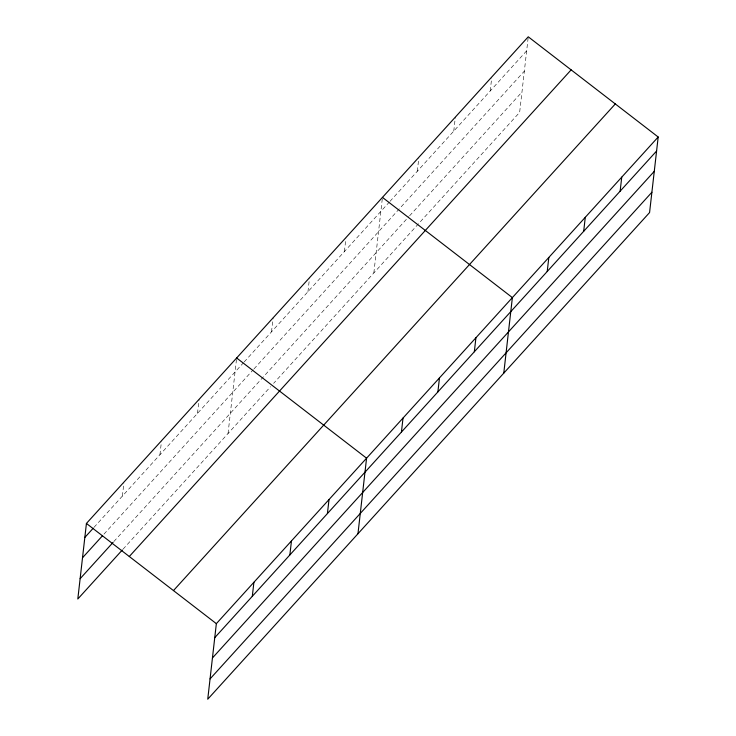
<?xml version="1.0" encoding="UTF-8"?>
<svg xmlns="http://www.w3.org/2000/svg" width="736" height="736" viewBox="0 0 736 736"><rect width="100%" height="100%" fill="white"/><g stroke="black" fill="none" stroke-linecap="round" stroke-linejoin="round"><path stroke-width="0.55" stroke-dasharray="3.68 2.76" d="M122.378 496.092L123.86 483.156M159.942 454.728L161.414 441.793M197.496 413.365L199.088 399.344M228.04 433.532L236.523 359.058M271.501 331.853L273.102 317.832M307.952 291.704L309.424 278.769M344.402 251.556L345.883 238.62M373.842 272.946L382.453 197.395M417.312 171.258L418.784 158.323M453.762 131.118L455.354 117.098M490.213 90.97L491.685 78.025M528.135 37.876L519.653 112.35L273.608 383.355M94.024 527.326L243.404 362.802M244.159 361.965L389.206 202.207M389.97 201.37L526.663 50.821M103.969 534.124L253.239 369.72M254.003 368.892L524.345 71.125M113.85 541.54L408.811 216.669M409.575 215.832L521.962 92.046M123.032 549.185L270.563 386.694"/><path stroke-width="1.1" d="M658.186 137.006L216.347 623.65L207.745 699.2L649.575 212.557L658.186 137.006L528.255 36.8L86.425 523.443L77.814 598.994L122.268 550.031M252.31 596.298L253.902 582.286M289.864 554.935L291.465 540.914M327.419 513.572L329.02 499.551M357.963 533.738L366.574 458.188L236.652 357.981M401.424 432.06L403.024 418.039M437.883 391.911L439.475 377.89M474.334 351.762L475.925 337.741M503.774 373.152L512.376 297.602L382.453 197.395M547.234 271.474L548.826 257.453M583.685 231.325L585.286 217.304M620.135 191.176L621.736 177.155M84.824 537.455L93.26 528.172M82.515 557.768L102.442 535.817M80.132 578.689L113.086 542.386M129.297 556.508L571.136 69.865M173.475 590.576L615.305 103.942M214.756 637.661L656.586 151.027M212.437 657.975L654.276 171.332M210.054 678.896L651.894 192.252M86.425 523.443L216.347 623.65"/></g></svg>
